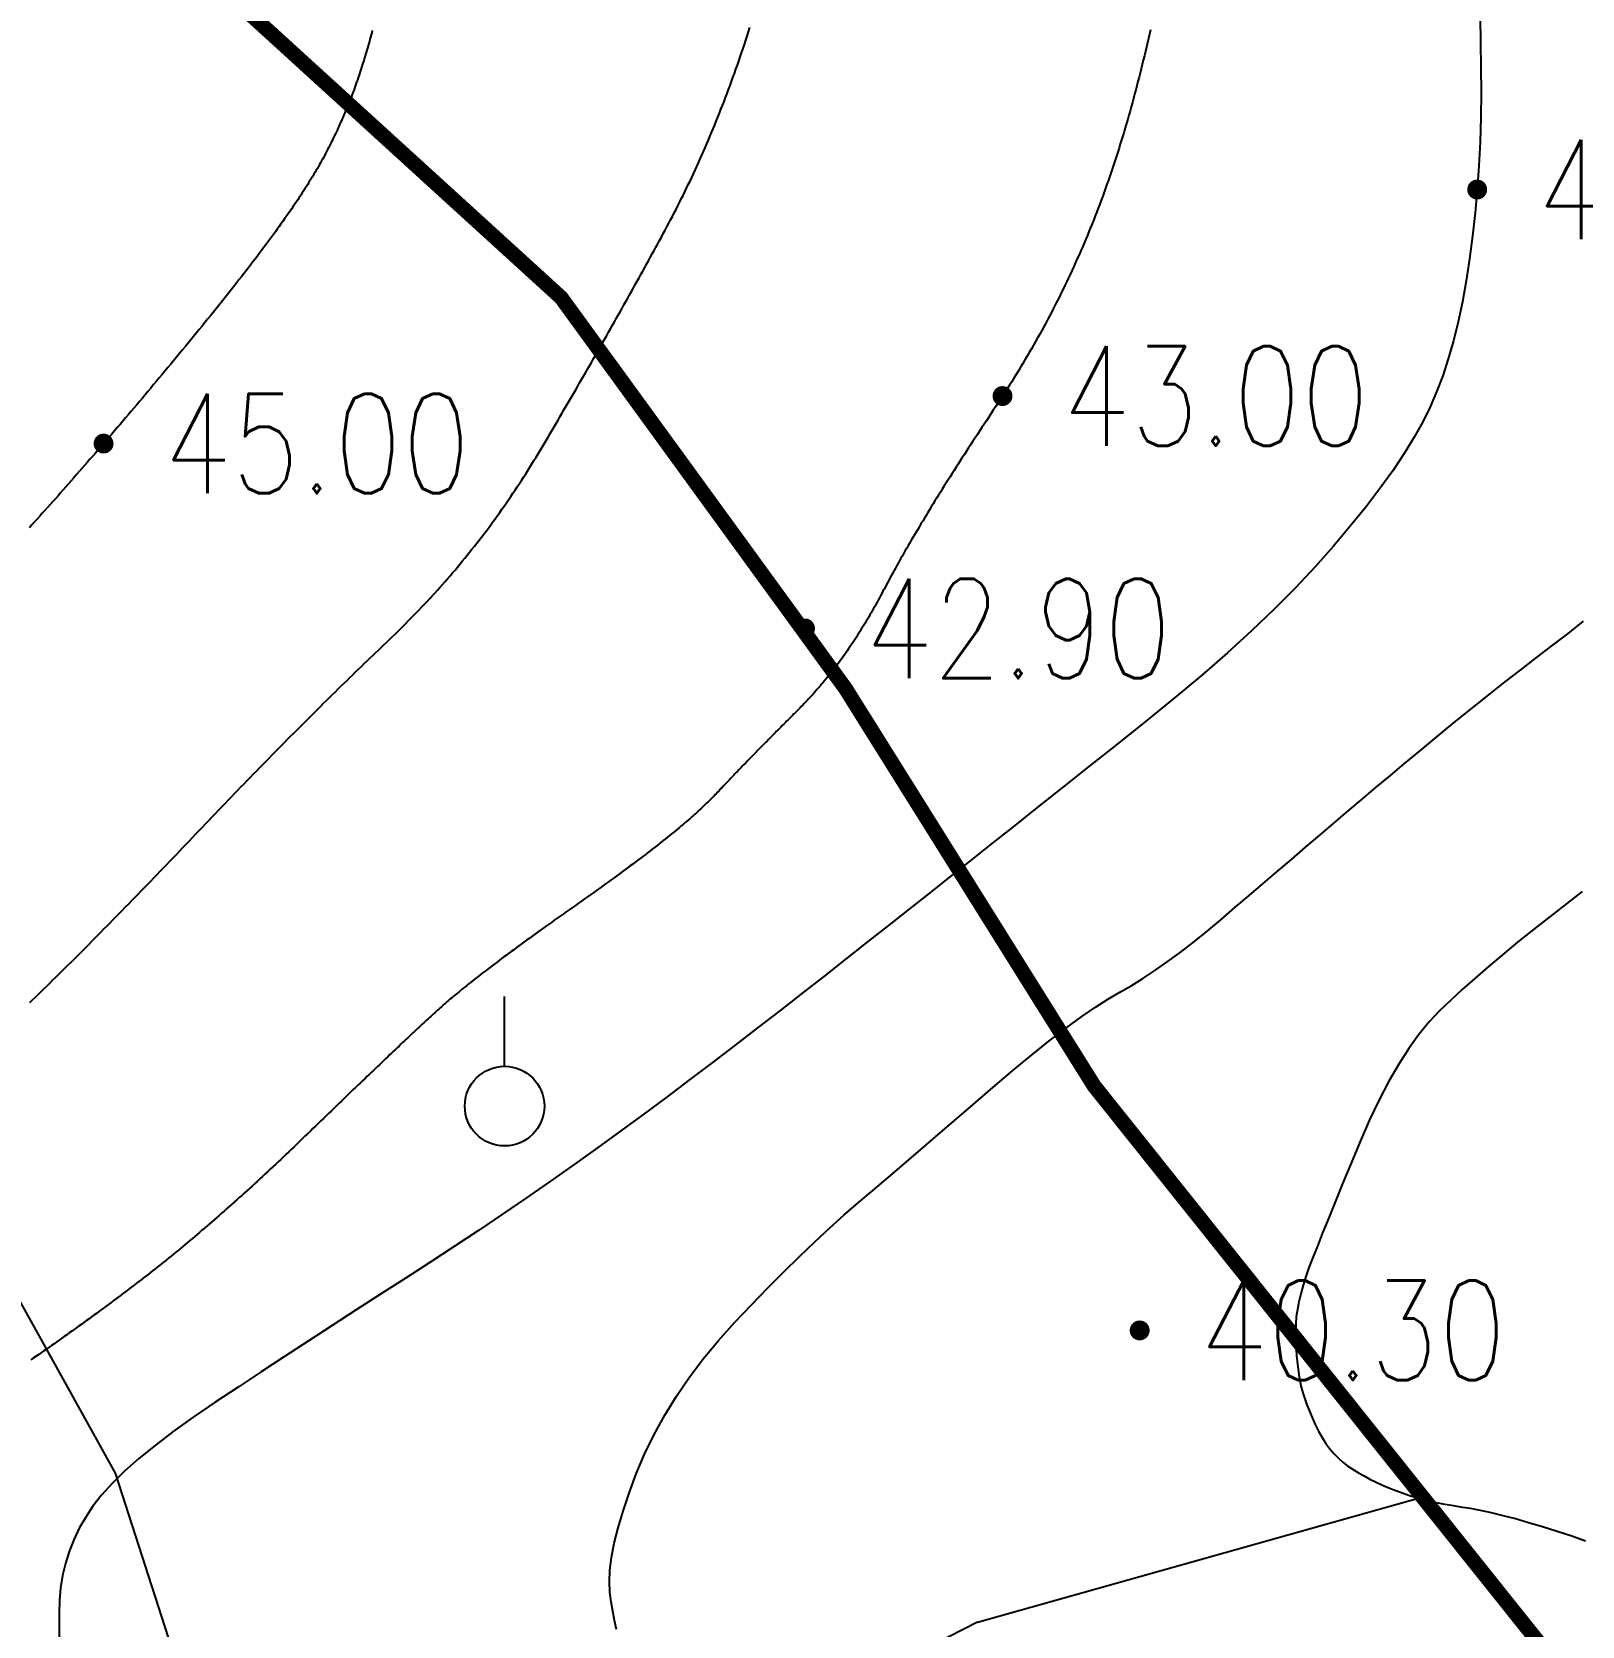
# Model space of a CAD drawing. Extents: x 39624947 to 39626627, y 3418539 to 3418836.
# Drawn here: x 39625580.69 to 39625611.85, y 3418749.28 to 3418781.32 of the extents above; entities that cross this region are included whole.
import ezdxf
from ezdxf.enums import TextEntityAlignment as Align

# ---------------------------------------------------------------- set-up
doc = ezdxf.new("R2010")
doc.units = 0
doc.linetypes.add('X3', pattern=[5, 4, -1])
doc.layers.get('0').update_dxf_attribs({"linetype": 'CONTINUOUS'})
for name, color, linetype in [('DLSS', 4, 'CONTINUOUS'), ('GCD', 7, 'CONTINUOUS'), ('PUB_WALL', 9, 'CONTINUOUS')]:
    doc.layers.add(name, color=color, linetype=linetype)
doc.styles.add('HZ', font='rs.shx', dxfattribs={"width": 0.8, "bigfont": 'hztxt.shx'})

# ---------------------------------------------------------------- blocks, each defined once
blk = doc.blocks.new('GC125')
blk.add_line((0, 0.8), (0, 2.2))
blk.add_circle((0, 0), 0.8)
blk = doc.blocks.new('GC200')
at = {"linetype": 'Continuous', "const_width": 0.2, "flags": 128}
blk.add_lwpolyline([(-0.1, 0, 1), (0.1, 0, 1)], format="xyb", close=True, dxfattribs=at)
blk = doc.blocks.new('111133333777777')
at = {"layer": 'PUB_WALL', "color": 252, "ltscale": 0.01}
for points, elevation in [([(39623368.738, 3418741.436), (39623368.699, 3418741.621), (39623368.665, 3418741.808), (39623368.635, 3418741.998), (39623368.609, 3418742.191), (39623368.597, 3418742.397), (39623368.608, 3418742.63), (39623368.64, 3418742.888), (39623368.695, 3418743.172), (39623368.773, 3418743.482), (39623368.872, 3418743.817), (39623368.994, 3418744.179), (39623369.139, 3418744.566), (39623369.306, 3418744.964), (39623369.496, 3418745.356), (39623369.709, 3418745.744), (39623369.945, 3418746.128), (39623370.204, 3418746.506), (39623370.486, 3418746.88), (39623370.791, 3418747.249), (39623371.118, 3418747.613), (39623371.454, 3418747.967), (39623371.783, 3418748.306), (39623372.105, 3418748.63), (39623372.419, 3418748.938), (39623372.726, 3418749.231), (39623373.026, 3418749.509), (39623373.319, 3418749.771), (39623373.605, 3418750.018), (39623373.895, 3418750.264), (39623374.2, 3418750.524), (39623374.52, 3418750.798), (39623374.856, 3418751.085), (39623375.207, 3418751.386), (39623375.574, 3418751.7), (39623375.956, 3418752.028), (39623376.353, 3418752.37), (39623376.746, 3418752.704), (39623377.117, 3418753.01), (39623377.465, 3418753.287), (39623377.79, 3418753.536), (39623378.092, 3418753.757), (39623378.371, 3418753.949), (39623378.627, 3418754.113), (39623378.861, 3418754.249), (39623379.087, 3418754.378), (39623379.321, 3418754.522), (39623379.562, 3418754.681), (39623379.812, 3418754.855), (39623380.069, 3418755.045), (39623380.334, 3418755.249), (39623380.606, 3418755.469), (39623380.886, 3418755.704), (39623381.171, 3418755.947), (39623381.455, 3418756.19), (39623381.739, 3418756.432), (39623382.023, 3418756.675), (39623382.307, 3418756.917), (39623382.592, 3418757.16), (39623382.876, 3418757.403), (39623383.16, 3418757.645), (39623383.444, 3418757.887), (39623383.729, 3418758.128), (39623384.013, 3418758.368), (39623384.297, 3418758.606), (39623384.581, 3418758.843), (39623384.866, 3418759.079), (39623385.15, 3418759.314), (39623385.434, 3418759.548), (39623385.721, 3418759.781), (39623386.012, 3418760.016), (39623386.309, 3418760.252), (39623386.61, 3418760.49), (39623386.916, 3418760.728), (39623387.226, 3418760.968), (39623387.541, 3418761.21), (39623387.862, 3418761.452), (39623388.179, 3418761.702)], 41), ([(39623379.471, 3418773.592), (39623379.452, 3418773.504), (39623379.432, 3418773.416), (39623379.412, 3418773.328), (39623379.392, 3418773.241), (39623379.372, 3418773.154), (39623379.351, 3418773.067), (39623379.33, 3418772.98), (39623379.309, 3418772.894), (39623379.288, 3418772.807), (39623379.267, 3418772.721), (39623379.245, 3418772.636), (39623379.223, 3418772.55), (39623379.201, 3418772.465), (39623379.179, 3418772.38), (39623379.156, 3418772.295), (39623379.133, 3418772.21), (39623379.11, 3418772.126), (39623379.087, 3418772.042), (39623379.064, 3418771.958), (39623379.04, 3418771.874), (39623379.016, 3418771.791), (39623378.992, 3418771.708), (39623378.967, 3418771.625), (39623378.943, 3418771.542), (39623378.918, 3418771.459), (39623378.893, 3418771.377), (39623378.867, 3418771.295), (39623378.842, 3418771.213), (39623378.816, 3418771.132), (39623378.79, 3418771.05), (39623378.764, 3418770.969), (39623378.737, 3418770.888), (39623378.71, 3418770.807), (39623378.683, 3418770.727), (39623378.655, 3418770.646), (39623378.628, 3418770.566), (39623378.599, 3418770.486), (39623378.571, 3418770.406), (39623378.542, 3418770.326), (39623378.513, 3418770.246), (39623378.484, 3418770.167), (39623378.454, 3418770.087), (39623378.424, 3418770.008), (39623378.394, 3418769.929), (39623378.363, 3418769.85), (39623378.332, 3418769.771), (39623378.301, 3418769.692), (39623378.269, 3418769.614), (39623378.237, 3418769.535), (39623378.205, 3418769.457), (39623378.172, 3418769.379), (39623378.139, 3418769.301), (39623378.105, 3418769.223), (39623378.072, 3418769.146), (39623378.038, 3418769.068), (39623378.003, 3418768.991), (39623377.969, 3418768.913), (39623377.934, 3418768.836), (39623377.898, 3418768.759), (39623377.863, 3418768.683), (39623377.827, 3418768.606), (39623377.79, 3418768.529), (39623377.754, 3418768.453), (39623377.717, 3418768.377), (39623377.679, 3418768.301), (39623377.642, 3418768.225), (39623377.604, 3418768.149), (39623377.565, 3418768.073), (39623377.527, 3418767.998), (39623377.488, 3418767.923), (39623377.448, 3418767.847), (39623377.409, 3418767.772), (39623377.369, 3418767.697), (39623377.328, 3418767.623), (39623377.288, 3418767.548), (39623377.247, 3418767.473), (39623377.205, 3418767.399), (39623377.164, 3418767.325), (39623377.122, 3418767.251), (39623377.08, 3418767.177), (39623377.037, 3418767.103), (39623376.994, 3418767.03), (39623376.951, 3418766.956), (39623376.907, 3418766.883), (39623376.863, 3418766.81), (39623376.819, 3418766.736), (39623376.774, 3418766.664), (39623376.729, 3418766.591), (39623376.684, 3418766.518), (39623376.638, 3418766.446), (39623376.593, 3418766.373), (39623376.546, 3418766.301), (39623376.5, 3418766.229), (39623376.453, 3418766.158), (39623376.407, 3418766.086), (39623376.361, 3418766.015), (39623376.314, 3418765.944), (39623376.268, 3418765.874), (39623376.222, 3418765.804), (39623376.176, 3418765.734), (39623376.13, 3418765.664), (39623376.084, 3418765.595), (39623376.039, 3418765.526), (39623375.994, 3418765.458), (39623375.949, 3418765.39), (39623375.905, 3418765.322), (39623375.862, 3418765.255), (39623375.818, 3418765.188), (39623375.775, 3418765.122), (39623375.733, 3418765.056), (39623375.691, 3418764.991), (39623375.649, 3418764.926), (39623375.608, 3418764.862), (39623375.567, 3418764.797), (39623375.526, 3418764.734), (39623375.486, 3418764.67), (39623375.446, 3418764.608), (39623375.407, 3418764.545), (39623375.367, 3418764.483), (39623375.329, 3418764.422), (39623375.29, 3418764.36), (39623375.253, 3418764.3), (39623375.215, 3418764.239), (39623375.178, 3418764.18), (39623375.141, 3418764.12), (39623375.105, 3418764.061), (39623375.069, 3418764.002), (39623375.033, 3418763.944), (39623374.998, 3418763.886), (39623374.963, 3418763.829), (39623374.929, 3418763.772), (39623374.895, 3418763.716), (39623374.861, 3418763.66), (39623374.828, 3418763.604), (39623374.795, 3418763.549), (39623374.763, 3418763.494), (39623374.73, 3418763.44), (39623374.699, 3418763.386), (39623374.667, 3418763.332), (39623374.636, 3418763.279), (39623374.606, 3418763.226), (39623374.576, 3418763.174), (39623374.546, 3418763.122), (39623374.517, 3418763.071), (39623374.488, 3418763.02), (39623374.459, 3418762.969), (39623374.431, 3418762.919), (39623374.403, 3418762.869), (39623374.375, 3418762.82), (39623374.348, 3418762.771), (39623374.322, 3418762.723), (39623374.295, 3418762.675), (39623374.269, 3418762.627), (39623374.244, 3418762.58), (39623374.219, 3418762.533), (39623374.194, 3418762.487), (39623374.169, 3418762.441), (39623374.145, 3418762.395), (39623374.121, 3418762.35), (39623374.097, 3418762.305), (39623374.073, 3418762.26), (39623374.049, 3418762.216), (39623374.025, 3418762.172), (39623374.002, 3418762.128), (39623373.978, 3418762.085), (39623373.955, 3418762.042), (39623373.931, 3418761.999), (39623373.907, 3418761.956), (39623373.883, 3418761.913), (39623373.859, 3418761.871), (39623373.835, 3418761.829), (39623373.81, 3418761.787), (39623373.786, 3418761.746), (39623373.762, 3418761.704), (39623373.737, 3418761.663), (39623373.712, 3418761.622), (39623373.687, 3418761.582), (39623373.662, 3418761.541), (39623373.637, 3418761.501), (39623373.612, 3418761.461), (39623373.587, 3418761.421), (39623373.562, 3418761.382), (39623373.536, 3418761.343), (39623373.51, 3418761.304), (39623373.485, 3418761.265), (39623373.459, 3418761.226), (39623373.433, 3418761.188), (39623373.407, 3418761.15), (39623373.381, 3418761.112), (39623373.354, 3418761.074), (39623373.328, 3418761.037), (39623373.302, 3418760.999), (39623373.275, 3418760.962), (39623373.248, 3418760.926), (39623373.221, 3418760.889), (39623373.194, 3418760.853), (39623373.167, 3418760.817), (39623373.14, 3418760.781), (39623373.113, 3418760.745), (39623373.086, 3418760.71), (39623373.058, 3418760.675), (39623373.031, 3418760.64), (39623373.003, 3418760.605), (39623372.975, 3418760.57), (39623372.947, 3418760.536), (39623372.919, 3418760.502), (39623372.891, 3418760.468), (39623372.863, 3418760.435), (39623372.834, 3418760.401), (39623372.806, 3418760.368), (39623372.777, 3418760.335), (39623372.749, 3418760.303), (39623372.72, 3418760.27), (39623372.691, 3418760.238), (39623372.662, 3418760.206), (39623372.633, 3418760.174), (39623372.603, 3418760.143), (39623372.574, 3418760.112), (39623372.545, 3418760.08), (39623372.515, 3418760.05), (39623372.485, 3418760.019), (39623372.456, 3418759.989), (39623372.426, 3418759.958), (39623372.396, 3418759.928), (39623372.367, 3418759.898), (39623372.337, 3418759.868), (39623372.308, 3418759.839), (39623372.278, 3418759.809), (39623372.249, 3418759.78), (39623372.219, 3418759.751), (39623372.19, 3418759.721), (39623372.161, 3418759.692), (39623372.132, 3418759.663), (39623372.103, 3418759.634), (39623372.074, 3418759.606), (39623372.046, 3418759.577), (39623372.017, 3418759.548), (39623371.989, 3418759.52), (39623371.96, 3418759.492), (39623371.932, 3418759.463), (39623371.904, 3418759.435), (39623371.876, 3418759.407), (39623371.849, 3418759.379), (39623371.821, 3418759.351), (39623371.793, 3418759.323), (39623371.766, 3418759.296), (39623371.739, 3418759.268), (39623371.712, 3418759.24), (39623371.685, 3418759.213), (39623371.658, 3418759.186), (39623371.631, 3418759.159), (39623371.604, 3418759.131), (39623371.578, 3418759.104), (39623371.552, 3418759.077), (39623371.525, 3418759.051), (39623371.499, 3418759.024), (39623371.473, 3418758.997), (39623371.447, 3418758.971), (39623371.421, 3418758.944), (39623371.396, 3418758.918), (39623371.37, 3418758.892), (39623371.345, 3418758.866), (39623371.32, 3418758.84), (39623371.295, 3418758.814), (39623371.27, 3418758.788), (39623371.245, 3418758.762), (39623371.22, 3418758.736), (39623371.195, 3418758.711), (39623371.171, 3418758.685), (39623371.146, 3418758.66), (39623371.122, 3418758.635), (39623371.098, 3418758.61), (39623371.074, 3418758.585), (39623371.05, 3418758.56), (39623371.026, 3418758.535), (39623371.003, 3418758.51), (39623370.979, 3418758.485), (39623370.956, 3418758.461), (39623370.933, 3418758.436), (39623370.91, 3418758.412), (39623370.887, 3418758.387), (39623370.864, 3418758.363), (39623370.841, 3418758.339), (39623370.818, 3418758.315), (39623370.796, 3418758.291), (39623370.773, 3418758.267), (39623370.749, 3418758.243), (39623370.726, 3418758.219), (39623370.702, 3418758.194), (39623370.678, 3418758.169), (39623370.654, 3418758.145), (39623370.629, 3418758.12), (39623370.604, 3418758.095), (39623370.579, 3418758.07), (39623370.552, 3418758.044), (39623370.525, 3418758.018), (39623370.498, 3418757.991), (39623370.469, 3418757.965), (39623370.441, 3418757.938), (39623370.411, 3418757.91), (39623370.381, 3418757.883), (39623370.35, 3418757.855), (39623370.318, 3418757.826), (39623370.286, 3418757.798), (39623370.253, 3418757.769), (39623370.22, 3418757.739), (39623370.186, 3418757.71), (39623370.151, 3418757.68), (39623370.115, 3418757.649), (39623370.079, 3418757.619), (39623370.042, 3418757.588), (39623370.005, 3418757.556), (39623369.967, 3418757.525), (39623369.928, 3418757.493), (39623369.889, 3418757.46), (39623369.849, 3418757.428), (39623369.808, 3418757.395), (39623369.767, 3418757.362), (39623369.725, 3418757.328), (39623369.682, 3418757.294), (39623369.639, 3418757.26), (39623369.595, 3418757.225), (39623369.55, 3418757.19), (39623369.505, 3418757.155), (39623369.459, 3418757.119), (39623369.412, 3418757.083), (39623369.365, 3418757.047), (39623369.317, 3418757.01), (39623369.269, 3418756.973), (39623369.219, 3418756.936), (39623369.17, 3418756.899), (39623369.119, 3418756.861), (39623369.068, 3418756.822), (39623369.016, 3418756.784), (39623368.964, 3418756.745), (39623368.911, 3418756.706), (39623368.857, 3418756.666), (39623368.802, 3418756.626), (39623368.747, 3418756.586), (39623368.691, 3418756.545), (39623368.635, 3418756.505), (39623368.578, 3418756.463), (39623368.52, 3418756.422), (39623368.462, 3418756.38), (39623368.403, 3418756.338), (39623368.343, 3418756.295), (39623368.283, 3418756.252), (39623368.222, 3418756.209), (39623368.161, 3418756.166), (39623368.099, 3418756.122), (39623368.038, 3418756.079), (39623367.977, 3418756.036), (39623367.915, 3418755.992), (39623367.854, 3418755.949), (39623367.792, 3418755.906), (39623367.731, 3418755.862), (39623367.67, 3418755.819), (39623367.609, 3418755.776), (39623367.549, 3418755.734), (39623367.49, 3418755.692), (39623367.431, 3418755.65), (39623367.373, 3418755.609), (39623367.316, 3418755.568), (39623367.259, 3418755.527), (39623367.203, 3418755.487), (39623367.147, 3418755.447), (39623367.092, 3418755.407), (39623367.038, 3418755.368), (39623366.984, 3418755.329), (39623366.931, 3418755.29), (39623366.878, 3418755.252), (39623366.826, 3418755.214), (39623366.775, 3418755.176), (39623366.724, 3418755.139), (39623366.674, 3418755.102), (39623366.624, 3418755.065), (39623366.575, 3418755.029), (39623366.527, 3418754.993), (39623366.479, 3418754.958), (39623366.432, 3418754.923), (39623366.386, 3418754.888), (39623366.34, 3418754.853), (39623366.295, 3418754.819), (39623366.25, 3418754.785), (39623366.206, 3418754.752), (39623366.163, 3418754.719), (39623366.12, 3418754.686), (39623366.078, 3418754.654), (39623366.036, 3418754.622), (39623365.995, 3418754.59), (39623365.955, 3418754.559), (39623365.915, 3418754.528), (39623365.876, 3418754.497), (39623365.837, 3418754.467), (39623365.799, 3418754.437), (39623365.762, 3418754.407), (39623365.725, 3418754.378), (39623365.689, 3418754.349), (39623365.654, 3418754.32), (39623365.619, 3418754.292), (39623365.585, 3418754.264), (39623365.551, 3418754.236), (39623365.518, 3418754.209), (39623365.486, 3418754.182), (39623365.454, 3418754.156), (39623365.423, 3418754.13), (39623365.392, 3418754.104), (39623365.362, 3418754.078), (39623365.333, 3418754.053), (39623365.304, 3418754.028), (39623365.276, 3418754.004), (39623365.249, 3418753.98), (39623365.222, 3418753.956), (39623365.195, 3418753.932), (39623365.168, 3418753.908), (39623365.141, 3418753.884), (39623365.114, 3418753.859), (39623365.087, 3418753.835), (39623365.06, 3418753.811), (39623365.034, 3418753.786), (39623365.007, 3418753.762), (39623364.979, 3418753.736), (39623364.952, 3418753.711), (39623364.923, 3418753.685), (39623364.894, 3418753.658), (39623364.865, 3418753.631), (39623364.836, 3418753.603), (39623364.805, 3418753.575), (39623364.775, 3418753.547), (39623364.744, 3418753.518), (39623364.712, 3418753.488), (39623364.68, 3418753.458), (39623364.647, 3418753.428), (39623364.614, 3418753.397), (39623364.581, 3418753.365), (39623364.547, 3418753.333), (39623364.512, 3418753.301), (39623364.478, 3418753.268), (39623364.442, 3418753.235), (39623364.406, 3418753.201), (39623364.37, 3418753.166), (39623364.333, 3418753.132), (39623364.296, 3418753.096), (39623364.258, 3418753.061), (39623364.22, 3418753.024), (39623364.181, 3418752.988), (39623364.142, 3418752.95), (39623364.102, 3418752.913), (39623364.062, 3418752.874), (39623364.022, 3418752.836), (39623363.981, 3418752.797), (39623363.939, 3418752.757), (39623363.897, 3418752.717), (39623363.855, 3418752.676), (39623363.812, 3418752.635), (39623363.768, 3418752.594), (39623363.724, 3418752.552), (39623363.68, 3418752.509), (39623363.635, 3418752.466), (39623363.59, 3418752.422), (39623363.544, 3418752.379), (39623363.498, 3418752.334), (39623363.451, 3418752.289), (39623363.404, 3418752.244), (39623363.356, 3418752.198), (39623363.308, 3418752.151), (39623363.259, 3418752.105), (39623363.21, 3418752.057), (39623363.161, 3418752.009), (39623363.111, 3418751.961), (39623363.06, 3418751.912), (39623363.009, 3418751.863), (39623362.958, 3418751.813), (39623362.906, 3418751.763), (39623362.853, 3418751.712), (39623362.8, 3418751.661), (39623362.747, 3418751.61), (39623362.694, 3418751.558), (39623362.64, 3418751.506), (39623362.587, 3418751.455), (39623362.533, 3418751.403), (39623362.479, 3418751.351), (39623362.425, 3418751.299), (39623362.37, 3418751.246), (39623362.316, 3418751.194), (39623362.262, 3418751.142), (39623362.208, 3418751.091), (39623362.154, 3418751.04), (39623362.1, 3418750.989), (39623362.046, 3418750.938), (39623361.993, 3418750.887), (39623361.94, 3418750.837), (39623361.886, 3418750.787), (39623361.833, 3418750.738), (39623361.781, 3418750.688), (39623361.728, 3418750.639), (39623361.675, 3418750.591), (39623361.623, 3418750.542), (39623361.571, 3418750.494), (39623361.518, 3418750.446), (39623361.466, 3418750.398), (39623361.415, 3418750.351), (39623361.363, 3418750.304), (39623361.311, 3418750.257), (39623361.26, 3418750.21), (39623361.209, 3418750.164), (39623361.158, 3418750.118), (39623361.107, 3418750.073), (39623361.056, 3418750.027), (39623361.005, 3418749.982), (39623360.955, 3418749.937), (39623360.905, 3418749.893), (39623360.854, 3418749.848), (39623360.804, 3418749.804), (39623360.755, 3418749.76), (39623360.705, 3418749.717), (39623360.655, 3418749.674), (39623360.606, 3418749.631), (39623360.556, 3418749.588), (39623360.507, 3418749.546), (39623360.458, 3418749.504), (39623360.409, 3418749.462), (39623360.361, 3418749.421), (39623360.312, 3418749.379), (39623360.264, 3418749.338), (39623360.216, 3418749.298), (39623360.167, 3418749.257), (39623360.119, 3418749.217), (39623360.072, 3418749.177), (39623360.024, 3418749.138), (39623359.976, 3418749.098), (39623359.929, 3418749.059), (39623359.882, 3418749.021), (39623359.835, 3418748.982), (39623359.788, 3418748.944), (39623359.741, 3418748.906), (39623359.695, 3418748.869), (39623359.648, 3418748.831), (39623359.602, 3418748.794), (39623359.556, 3418748.757), (39623359.509, 3418748.721), (39623359.463, 3418748.684), (39623359.417, 3418748.648), (39623359.371, 3418748.612), (39623359.325, 3418748.576), (39623359.279, 3418748.54), (39623359.233, 3418748.504), (39623359.187, 3418748.469), (39623359.141, 3418748.433), (39623359.094, 3418748.398), (39623359.048, 3418748.362), (39623359.001, 3418748.326), (39623358.955, 3418748.291), (39623358.908, 3418748.255), (39623358.861, 3418748.22), (39623358.814, 3418748.184), (39623358.767, 3418748.148), (39623358.719, 3418748.113), (39623358.672, 3418748.077), (39623358.624, 3418748.041), (39623358.576, 3418748.006), (39623358.528, 3418747.97), (39623358.48, 3418747.934), (39623358.432, 3418747.899), (39623358.383, 3418747.863), (39623358.335, 3418747.827), (39623358.286, 3418747.792), (39623358.237, 3418747.756), (39623358.189, 3418747.72), (39623358.139, 3418747.684), (39623358.09, 3418747.649), (39623358.041, 3418747.613), (39623357.991, 3418747.577), (39623357.942, 3418747.541), (39623357.892, 3418747.506), (39623357.842, 3418747.47), (39623357.792, 3418747.434), (39623357.742, 3418747.398), (39623357.691, 3418747.362), (39623357.641, 3418747.327), (39623357.59, 3418747.291), (39623357.539, 3418747.255), (39623357.489, 3418747.219), (39623357.438, 3418747.183), (39623357.386, 3418747.147), (39623357.335, 3418747.111), (39623357.284, 3418747.076), (39623357.232, 3418747.04), (39623357.18, 3418747.004), (39623357.128, 3418746.968), (39623357.076, 3418746.932), (39623357.024, 3418746.896), (39623356.972, 3418746.86)], 43), ([(39623386.104, 3418773.843), (39623386.108, 3418773.342), (39623386.115, 3418772.835), (39623386.118, 3418772.33), (39623386.112, 3418771.832), (39623386.098, 3418771.341), (39623386.074, 3418770.857), (39623386.041, 3418770.38), (39623385.999, 3418769.909), (39623385.949, 3418769.446), (39623385.889, 3418768.99), (39623385.821, 3418768.547), (39623385.743, 3418768.124), (39623385.657, 3418767.722), (39623385.563, 3418767.339), (39623385.459, 3418766.977), (39623385.347, 3418766.636), (39623385.226, 3418766.314), (39623385.096, 3418766.013), (39623384.948, 3418765.714), (39623384.773, 3418765.4), (39623384.571, 3418765.072), (39623384.342, 3418764.729), (39623384.085, 3418764.371), (39623383.802, 3418763.999), (39623383.491, 3418763.611), (39623383.153, 3418763.209), (39623382.787, 3418762.796), (39623382.39, 3418762.375), (39623381.963, 3418761.946), (39623381.506, 3418761.509), (39623381.019, 3418761.065), (39623380.501, 3418760.613), (39623379.953, 3418760.154), (39623379.375, 3418759.686), (39623378.795, 3418759.225), (39623378.238, 3418758.783), (39623377.705, 3418758.36), (39623377.197, 3418757.957), (39623376.713, 3418757.573), (39623376.253, 3418757.208), (39623375.818, 3418756.863), (39623375.406, 3418756.537), (39623375.004, 3418756.219), (39623374.596, 3418755.896), (39623374.182, 3418755.57), (39623373.762, 3418755.239), (39623373.337, 3418754.905), (39623372.905, 3418754.566), (39623372.468, 3418754.223), (39623372.025, 3418753.876), (39623371.578, 3418753.528), (39623371.127, 3418753.18), (39623370.673, 3418752.834), (39623370.217, 3418752.49), (39623369.757, 3418752.146), (39623369.294, 3418751.803), (39623368.828, 3418751.462), (39623368.359, 3418751.122), (39623367.887, 3418750.784), (39623367.411, 3418750.448), (39623366.932, 3418750.116), (39623366.451, 3418749.786), (39623365.966, 3418749.459), (39623365.477, 3418749.134), (39623364.986, 3418748.813), (39623364.491, 3418748.494), (39623363.997, 3418748.177), (39623363.508, 3418747.862), (39623363.024, 3418747.549), (39623362.544, 3418747.237), (39623362.069, 3418746.927), (39623361.598, 3418746.618), (39623361.133, 3418746.311), (39623360.672, 3418746.005), (39623360.232, 3418745.706), (39623359.83, 3418745.417), (39623359.466, 3418745.14), (39623359.141, 3418744.873), (39623358.853, 3418744.618), (39623358.603, 3418744.373), (39623358.391, 3418744.14), (39623358.217, 3418743.917), (39623358.071, 3418743.697), (39623357.943, 3418743.473), (39623357.832, 3418743.243), (39623357.739, 3418743.008), (39623357.665, 3418742.768), (39623357.607, 3418742.524), (39623357.568, 3418742.274), (39623357.547, 3418742.019), (39623357.538, 3418741.765), (39623357.536, 3418741.52), (39623357.541, 3418741.282)], 42), ([(39623376, 3418741.587), (39623370.731, 3418738.895), (39623364.894, 3418738.578), (39623361.071, 3418737.144), (39623358.673, 3418744.58), (39623356.432, 3418748.613), (39623353.815, 3418748.942), (39623351.358, 3418750.67), (39623342.439, 3418741.296), (39623327.952, 3418730.783), (39623328.738, 3418725.369), (39623330.273, 3418722.417), (39623325.046, 3418718.565)], 51.487), ([(39623376, 3418741.587), (39623385.093, 3418744.145)], 51.487)]:
    blk.add_lwpolyline(points, dxfattribs=dict(at, elevation=elevation))
for points in [[(39623356.947, 3418754.037), (39623357.005, 3418754.093), (39623357.063, 3418754.15), (39623357.121, 3418754.207), (39623357.179, 3418754.264), (39623357.238, 3418754.321), (39623357.296, 3418754.378), (39623357.355, 3418754.436), (39623357.414, 3418754.494), (39623357.473, 3418754.552), (39623357.532, 3418754.611), (39623357.592, 3418754.67), (39623357.651, 3418754.729), (39623357.711, 3418754.788), (39623357.771, 3418754.847), (39623357.831, 3418754.907), (39623357.891, 3418754.967), (39623357.951, 3418755.027), (39623358.011, 3418755.088), (39623358.072, 3418755.148), (39623358.133, 3418755.209), (39623358.194, 3418755.271), (39623358.255, 3418755.332), (39623358.316, 3418755.394), (39623358.377, 3418755.456), (39623358.439, 3418755.518), (39623358.5, 3418755.58), (39623358.562, 3418755.643), (39623358.624, 3418755.706), (39623358.686, 3418755.769), (39623358.748, 3418755.833), (39623358.811, 3418755.896), (39623358.873, 3418755.96), (39623358.936, 3418756.024), (39623358.999, 3418756.089), (39623359.062, 3418756.153), (39623359.125, 3418756.218), (39623359.188, 3418756.284), (39623359.252, 3418756.349), (39623359.315, 3418756.415), (39623359.379, 3418756.48), (39623359.443, 3418756.547), (39623359.507, 3418756.613), (39623359.571, 3418756.68), (39623359.636, 3418756.747), (39623359.7, 3418756.814), (39623359.765, 3418756.881), (39623359.83, 3418756.949), (39623359.895, 3418757.017), (39623359.96, 3418757.085), (39623360.025, 3418757.153), (39623360.09, 3418757.222), (39623360.155, 3418757.29), (39623360.221, 3418757.359), (39623360.286, 3418757.427), (39623360.351, 3418757.496), (39623360.417, 3418757.564), (39623360.482, 3418757.632), (39623360.547, 3418757.701), (39623360.613, 3418757.769), (39623360.678, 3418757.837), (39623360.742, 3418757.905), (39623360.807, 3418757.973), (39623360.872, 3418758.04), (39623360.936, 3418758.107), (39623361, 3418758.174), (39623361.065, 3418758.24), (39623361.128, 3418758.306), (39623361.192, 3418758.372), (39623361.256, 3418758.438), (39623361.319, 3418758.503), (39623361.383, 3418758.569), (39623361.446, 3418758.633), (39623361.509, 3418758.698), (39623361.572, 3418758.762), (39623361.634, 3418758.827), (39623361.697, 3418758.89), (39623361.759, 3418758.954), (39623361.821, 3418759.017), (39623361.883, 3418759.08), (39623361.945, 3418759.143), (39623362.007, 3418759.206), (39623362.068, 3418759.268), (39623362.13, 3418759.33), (39623362.191, 3418759.392), (39623362.252, 3418759.453), (39623362.313, 3418759.515), (39623362.374, 3418759.576), (39623362.434, 3418759.636), (39623362.495, 3418759.697), (39623362.555, 3418759.757), (39623362.615, 3418759.817), (39623362.675, 3418759.876), (39623362.735, 3418759.936), (39623362.795, 3418759.995), (39623362.854, 3418760.054), (39623362.913, 3418760.112), (39623362.973, 3418760.171), (39623363.032, 3418760.229), (39623363.09, 3418760.287), (39623363.149, 3418760.344), (39623363.208, 3418760.402), (39623363.266, 3418760.459), (39623363.324, 3418760.515), (39623363.382, 3418760.572), (39623363.44, 3418760.628), (39623363.498, 3418760.684), (39623363.555, 3418760.74), (39623363.613, 3418760.795), (39623363.67, 3418760.851), (39623363.727, 3418760.906), (39623363.784, 3418760.96), (39623363.841, 3418761.015), (39623363.897, 3418761.069), (39623363.954, 3418761.123), (39623364.01, 3418761.177), (39623364.066, 3418761.23), (39623364.122, 3418761.284), (39623364.178, 3418761.338), (39623364.233, 3418761.391), (39623364.289, 3418761.445), (39623364.344, 3418761.499), (39623364.399, 3418761.553), (39623364.453, 3418761.606), (39623364.508, 3418761.66), (39623364.562, 3418761.715), (39623364.616, 3418761.769), (39623364.669, 3418761.824), (39623364.723, 3418761.879), (39623364.776, 3418761.934), (39623364.829, 3418761.99), (39623364.881, 3418762.045), (39623364.934, 3418762.101), (39623364.986, 3418762.157), (39623365.038, 3418762.214), (39623365.09, 3418762.27), (39623365.141, 3418762.327), (39623365.192, 3418762.384), (39623365.243, 3418762.442), (39623365.294, 3418762.499), (39623365.345, 3418762.557), (39623365.395, 3418762.615), (39623365.445, 3418762.674), (39623365.495, 3418762.732), (39623365.544, 3418762.791), (39623365.593, 3418762.85), (39623365.642, 3418762.909), (39623365.691, 3418762.969), (39623365.74, 3418763.029), (39623365.788, 3418763.089), (39623365.836, 3418763.149), (39623365.884, 3418763.209), (39623365.931, 3418763.27), (39623365.979, 3418763.331), (39623366.026, 3418763.392), (39623366.073, 3418763.454), (39623366.119, 3418763.515), (39623366.166, 3418763.577), (39623366.212, 3418763.639), (39623366.258, 3418763.702), (39623366.303, 3418763.764), (39623366.349, 3418763.827), (39623366.394, 3418763.89), (39623366.439, 3418763.954), (39623366.483, 3418764.017), (39623366.528, 3418764.081), (39623366.572, 3418764.145), (39623366.616, 3418764.209), (39623366.659, 3418764.274), (39623366.703, 3418764.339), (39623366.746, 3418764.404), (39623366.789, 3418764.469), (39623366.831, 3418764.534), (39623366.874, 3418764.6), (39623366.916, 3418764.666), (39623366.958, 3418764.732), (39623367, 3418764.799), (39623367.041, 3418764.865), (39623367.082, 3418764.932), (39623367.123, 3418764.999), (39623367.164, 3418765.067), (39623367.205, 3418765.134), (39623367.246, 3418765.201), (39623367.286, 3418765.269), (39623367.326, 3418765.337), (39623367.366, 3418765.405), (39623367.406, 3418765.473), (39623367.446, 3418765.541), (39623367.486, 3418765.609), (39623367.526, 3418765.677), (39623367.566, 3418765.745), (39623367.605, 3418765.813), (39623367.645, 3418765.881), (39623367.685, 3418765.949), (39623367.724, 3418766.017), (39623367.764, 3418766.085), (39623367.803, 3418766.153), (39623367.843, 3418766.221), (39623367.882, 3418766.289), (39623367.922, 3418766.357), (39623367.961, 3418766.425), (39623368, 3418766.493), (39623368.039, 3418766.561), (39623368.078, 3418766.629), (39623368.118, 3418766.697), (39623368.157, 3418766.766), (39623368.196, 3418766.834), (39623368.235, 3418766.902), (39623368.274, 3418766.97), (39623368.312, 3418767.038), (39623368.351, 3418767.106), (39623368.39, 3418767.174), (39623368.429, 3418767.242), (39623368.467, 3418767.31), (39623368.506, 3418767.379), (39623368.545, 3418767.447), (39623368.583, 3418767.515), (39623368.622, 3418767.583), (39623368.66, 3418767.651), (39623368.699, 3418767.719), (39623368.737, 3418767.788), (39623368.775, 3418767.856), (39623368.814, 3418767.924), (39623368.852, 3418767.992), (39623368.89, 3418768.06), (39623368.928, 3418768.128), (39623368.966, 3418768.197), (39623369.004, 3418768.265), (39623369.042, 3418768.333), (39623369.08, 3418768.401), (39623369.118, 3418768.469), (39623369.156, 3418768.538), (39623369.194, 3418768.606), (39623369.232, 3418768.674), (39623369.269, 3418768.742), (39623369.307, 3418768.811), (39623369.345, 3418768.879), (39623369.382, 3418768.947), (39623369.42, 3418769.015), (39623369.457, 3418769.084), (39623369.495, 3418769.152), (39623369.532, 3418769.22), (39623369.569, 3418769.288), (39623369.607, 3418769.357), (39623369.644, 3418769.425), (39623369.681, 3418769.494), (39623369.718, 3418769.563), (39623369.754, 3418769.632), (39623369.791, 3418769.701), (39623369.828, 3418769.77), (39623369.864, 3418769.84), (39623369.9, 3418769.909), (39623369.937, 3418769.979), (39623369.972, 3418770.05), (39623370.008, 3418770.121), (39623370.044, 3418770.192), (39623370.079, 3418770.263), (39623370.114, 3418770.335), (39623370.149, 3418770.406), (39623370.184, 3418770.479), (39623370.219, 3418770.551), (39623370.253, 3418770.624), (39623370.287, 3418770.698), (39623370.321, 3418770.771), (39623370.355, 3418770.845), (39623370.389, 3418770.919), (39623370.422, 3418770.994), (39623370.456, 3418771.069), (39623370.489, 3418771.144), (39623370.522, 3418771.219), (39623370.554, 3418771.295), (39623370.587, 3418771.371), (39623370.619, 3418771.448), (39623370.651, 3418771.524), (39623370.683, 3418771.602), (39623370.715, 3418771.679), (39623370.747, 3418771.757), (39623370.778, 3418771.835), (39623370.81, 3418771.913), (39623370.841, 3418771.992), (39623370.871, 3418772.071), (39623370.902, 3418772.15), (39623370.933, 3418772.23), (39623370.963, 3418772.31), (39623370.993, 3418772.39), (39623371.023, 3418772.471), (39623371.053, 3418772.552), (39623371.082, 3418772.633), (39623371.112, 3418772.715), (39623371.141, 3418772.796), (39623371.17, 3418772.879), (39623371.198, 3418772.961), (39623371.227, 3418773.044), (39623371.256, 3418773.127), (39623371.284, 3418773.211), (39623371.312, 3418773.295), (39623371.34, 3418773.379), (39623371.367, 3418773.463), (39623371.395, 3418773.548), (39623371.422, 3418773.633)], [(39623363.832, 3418773.576), (39623363.821, 3418773.532), (39623363.809, 3418773.488), (39623363.798, 3418773.444), (39623363.786, 3418773.4), (39623363.774, 3418773.356), (39623363.762, 3418773.312), (39623363.749, 3418773.268), (39623363.737, 3418773.224), (39623363.724, 3418773.18), (39623363.711, 3418773.136), (39623363.699, 3418773.093), (39623363.685, 3418773.049), (39623363.672, 3418773.006), (39623363.659, 3418772.963), (39623363.645, 3418772.92), (39623363.632, 3418772.877), (39623363.618, 3418772.834), (39623363.604, 3418772.791), (39623363.59, 3418772.749), (39623363.576, 3418772.706), (39623363.562, 3418772.664), (39623363.547, 3418772.622), (39623363.533, 3418772.58), (39623363.518, 3418772.538), (39623363.503, 3418772.496), (39623363.488, 3418772.454), (39623363.473, 3418772.412), (39623363.458, 3418772.371), (39623363.442, 3418772.33), (39623363.427, 3418772.288), (39623363.411, 3418772.247), (39623363.395, 3418772.206), (39623363.379, 3418772.165), (39623363.363, 3418772.125), (39623363.347, 3418772.084), (39623363.33, 3418772.043), (39623363.314, 3418772.003), (39623363.297, 3418771.963), (39623363.28, 3418771.923), (39623363.263, 3418771.883), (39623363.246, 3418771.843), (39623363.229, 3418771.803), (39623363.212, 3418771.763), (39623363.194, 3418771.724), (39623363.176, 3418771.684), (39623363.159, 3418771.645), (39623363.141, 3418771.606), (39623363.123, 3418771.567), (39623363.104, 3418771.528), (39623363.086, 3418771.489), (39623363.068, 3418771.45), (39623363.049, 3418771.411), (39623363.03, 3418771.373), (39623363.011, 3418771.335), (39623362.992, 3418771.296), (39623362.973, 3418771.258), (39623362.954, 3418771.22), (39623362.934, 3418771.182), (39623362.915, 3418771.145), (39623362.895, 3418771.107), (39623362.875, 3418771.069), (39623362.855, 3418771.032), (39623362.835, 3418770.995), (39623362.814, 3418770.957), (39623362.793, 3418770.919), (39623362.772, 3418770.881), (39623362.75, 3418770.843), (39623362.728, 3418770.804), (39623362.705, 3418770.766), (39623362.682, 3418770.727), (39623362.659, 3418770.688), (39623362.635, 3418770.648), (39623362.611, 3418770.607), (39623362.586, 3418770.567), (39623362.56, 3418770.525), (39623362.534, 3418770.483), (39623362.507, 3418770.441), (39623362.479, 3418770.398), (39623362.451, 3418770.354), (39623362.423, 3418770.31), (39623362.393, 3418770.266), (39623362.364, 3418770.22), (39623362.333, 3418770.175), (39623362.302, 3418770.129), (39623362.271, 3418770.082), (39623362.238, 3418770.035), (39623362.206, 3418769.987), (39623362.172, 3418769.938), (39623362.138, 3418769.889), (39623362.104, 3418769.84), (39623362.069, 3418769.79), (39623362.033, 3418769.74), (39623361.997, 3418769.689), (39623361.96, 3418769.637), (39623361.922, 3418769.585), (39623361.884, 3418769.532), (39623361.845, 3418769.479), (39623361.806, 3418769.425), (39623361.766, 3418769.371), (39623361.726, 3418769.316), (39623361.685, 3418769.261), (39623361.643, 3418769.205), (39623361.601, 3418769.149), (39623361.558, 3418769.092), (39623361.515, 3418769.034), (39623361.471, 3418768.976), (39623361.426, 3418768.918), (39623361.381, 3418768.859), (39623361.335, 3418768.799), (39623361.289, 3418768.739), (39623361.242, 3418768.678), (39623361.194, 3418768.617), (39623361.146, 3418768.555), (39623361.098, 3418768.493), (39623361.048, 3418768.43), (39623360.998, 3418768.367), (39623360.948, 3418768.303), (39623360.897, 3418768.239), (39623360.845, 3418768.174), (39623360.793, 3418768.108), (39623360.74, 3418768.042), (39623360.687, 3418767.976), (39623360.633, 3418767.909), (39623360.578, 3418767.841), (39623360.523, 3418767.773), (39623360.467, 3418767.704), (39623360.411, 3418767.635), (39623360.354, 3418767.566), (39623360.298, 3418767.497), (39623360.241, 3418767.427), (39623360.184, 3418767.358), (39623360.126, 3418767.288), (39623360.069, 3418767.218), (39623360.011, 3418767.148), (39623359.953, 3418767.078), (39623359.895, 3418767.008), (39623359.837, 3418766.938), (39623359.78, 3418766.869), (39623359.722, 3418766.8), (39623359.665, 3418766.731), (39623359.607, 3418766.662), (39623359.55, 3418766.594), (39623359.493, 3418766.526), (39623359.436, 3418766.458), (39623359.379, 3418766.39), (39623359.323, 3418766.322), (39623359.266, 3418766.255), (39623359.21, 3418766.188), (39623359.153, 3418766.121), (39623359.097, 3418766.055), (39623359.041, 3418765.988), (39623358.985, 3418765.922), (39623358.929, 3418765.856), (39623358.873, 3418765.791), (39623358.818, 3418765.725), (39623358.762, 3418765.66), (39623358.706, 3418765.595), (39623358.651, 3418765.531), (39623358.596, 3418765.466), (39623358.541, 3418765.402), (39623358.486, 3418765.338), (39623358.431, 3418765.274), (39623358.376, 3418765.211), (39623358.321, 3418765.147), (39623358.267, 3418765.084), (39623358.212, 3418765.021), (39623358.158, 3418764.959), (39623358.104, 3418764.896), (39623358.05, 3418764.834), (39623357.996, 3418764.772), (39623357.942, 3418764.711), (39623357.888, 3418764.649), (39623357.834, 3418764.588), (39623357.781, 3418764.527), (39623357.728, 3418764.466), (39623357.674, 3418764.406), (39623357.621, 3418764.346), (39623357.568, 3418764.286), (39623357.515, 3418764.226), (39623357.462, 3418764.166), (39623357.409, 3418764.107), (39623357.357, 3418764.048), (39623357.304, 3418763.989), (39623357.252, 3418763.93), (39623357.199, 3418763.872), (39623357.147, 3418763.814), (39623357.095, 3418763.756), (39623357.043, 3418763.698), (39623356.991, 3418763.641), (39623356.94, 3418763.583)], [(39623388.153, 3418756.274), (39623387.84, 3418756.031), (39623387.506, 3418755.771), (39623387.171, 3418755.507), (39623386.852, 3418755.25), (39623386.55, 3418755.001), (39623386.264, 3418754.759), (39623385.995, 3418754.526), (39623385.742, 3418754.3), (39623385.506, 3418754.082), (39623385.286, 3418753.872), (39623385.076, 3418753.651), (39623384.869, 3418753.399), (39623384.665, 3418753.117), (39623384.464, 3418752.804), (39623384.266, 3418752.461), (39623384.07, 3418752.087), (39623383.878, 3418751.683), (39623383.689, 3418751.248), (39623383.508, 3418750.814), (39623383.342, 3418750.414), (39623383.191, 3418750.047), (39623383.056, 3418749.714), (39623382.934, 3418749.413), (39623382.828, 3418749.146), (39623382.737, 3418748.912), (39623382.66, 3418748.712), (39623382.596, 3418748.531), (39623382.54, 3418748.356), (39623382.493, 3418748.188), (39623382.455, 3418748.026), (39623382.426, 3418747.871), (39623382.405, 3418747.722), (39623382.394, 3418747.579), (39623382.391, 3418747.443), (39623382.394, 3418747.312), (39623382.398, 3418747.185), (39623382.404, 3418747.063), (39623382.412, 3418746.945), (39623382.422, 3418746.831), (39623382.434, 3418746.721), (39623382.447, 3418746.616), (39623382.462, 3418746.515), (39623382.481, 3418746.413), (39623382.506, 3418746.307), (39623382.538, 3418746.195), (39623382.575, 3418746.078), (39623382.619, 3418745.956), (39623382.669, 3418745.829), (39623382.724, 3418745.697), (39623382.786, 3418745.56), (39623382.854, 3418745.424), (39623382.925, 3418745.298), (39623383.001, 3418745.18), (39623383.081, 3418745.071), (39623383.165, 3418744.971), (39623383.254, 3418744.88), (39623383.347, 3418744.797), (39623383.444, 3418744.724), (39623383.546, 3418744.656), (39623383.653, 3418744.589), (39623383.766, 3418744.525), (39623383.884, 3418744.462), (39623384.007, 3418744.401), (39623384.135, 3418744.342), (39623384.268, 3418744.285), (39623384.407, 3418744.229), (39623384.551, 3418744.176), (39623384.7, 3418744.127), (39623384.855, 3418744.082), (39623385.015, 3418744.04), (39623385.18, 3418744.001), (39623385.35, 3418743.966), (39623385.525, 3418743.935), (39623385.706, 3418743.907), (39623385.897, 3418743.877), (39623386.102, 3418743.838), (39623386.323, 3418743.79), (39623386.559, 3418743.733), (39623386.809, 3418743.667), (39623387.075, 3418743.592), (39623387.355, 3418743.508), (39623387.65, 3418743.416), (39623387.944, 3418743.319), (39623388.217, 3418743.224)]]:
    blk.add_lwpolyline(points, dxfattribs=at)
ref = blk.add_blockref('GC200', (39623386.041, 3418770.38, 42), dxfattribs=at)
ref.add_attrib('height', '42.00', dxfattribs={"layer": 'GCD', "linetype": 'Continuous', "height": 2, "style": 'HZ', "width": 0.8}).set_placement((39623387.241, 3418770.38, 42), align=Align.MIDDLE_LEFT)
ref = blk.add_blockref('GC200', (39623376.5, 3418766.229, 43), dxfattribs=at)
ref.add_attrib('height', '43.00', dxfattribs={"layer": 'GCD', "linetype": 'Continuous', "height": 2, "style": 'HZ', "width": 0.8}).set_placement((39623377.7, 3418766.229, 43), align=Align.MIDDLE_LEFT)
ref = blk.add_blockref('GC200', (39623358.431, 3418765.274, 45), dxfattribs=at)
ref.add_attrib('height', '45.00', dxfattribs={"layer": 'GCD', "linetype": 'Continuous', "height": 2, "style": 'HZ', "width": 0.8}).set_placement((39623359.631, 3418765.274, 45), align=Align.MIDDLE_LEFT)
ref = blk.add_blockref('GC200', (39623372.53, 3418761.558, 42.9), dxfattribs=at)
ref.add_attrib('height', '42.90', dxfattribs={"layer": 'GCD', "linetype": 'Continuous', "height": 2, "style": 'HZ', "width": 0.8}).set_placement((39623373.73, 3418761.558, 42.9), align=Align.MIDDLE_LEFT)
blk.add_blockref('GC125', (39623366.492, 3418751.958, 51.487), dxfattribs=at)
ref = blk.add_blockref('GC200', (39623379.257, 3418747.45, 40.3), dxfattribs=at)
ref.add_attrib('height', '40.30', dxfattribs={"layer": 'GCD', "linetype": 'Continuous', "height": 2, "style": 'HZ', "width": 0.8}).set_placement((39623380.457, 3418747.45, 40.3), align=Align.MIDDLE_LEFT)

msp = doc.modelspace()

# ---------------------------------------------------------------- linework, layer by layer
at = {"layer": 'DLSS', "linetype": 'X3', "const_width": 0.3, "elevation": 53.092, "flags": 128}
msp.add_lwpolyline([(39625570.573, 3418580.132), (39625581.225, 3418582.095), (39625587.478, 3418585.136), (39625593.36, 3418589.902), (39625597.101, 3418594.612), (39625605.507, 3418608.2), (39625609.16, 3418618.92), (39625611.529, 3418626.061), (39625614.636, 3418640.624), (39625615.319, 3418645.811), (39625615.529, 3418649.206), (39625615.903, 3418658.992), (39625616.461, 3418663.606), (39625618.311, 3418678.92), (39625619.737, 3418684.684), (39625621.346, 3418689.215), (39625622.67, 3418696.817), (39625623.333, 3418704.855), (39625623.017, 3418710.462), (39625623.206, 3418718.632), (39625623.028, 3418722.319), (39625621.105, 3418729.485), (39625618.236, 3418732.364), (39625616.787, 3418734.519), (39625615.358, 3418742.266), (39625614.753, 3418743.998), (39625612.096, 3418747.552), (39625602.04, 3418760.138), (39625597.042, 3418768.126), (39625591.327, 3418775.982), (39625584.327, 3418782.361), (39625576.688, 3418790.862), (39625570.917, 3418792.791), (39625565.962, 3418795.079), (39625562.839, 3418796.968), (39625559.849, 3418800.309), (39625551.004, 3418817.744), (39625549.184, 3418818.665), (39625537.926, 3418819.847)], dxfattribs=at)

# ---------------------------------------------------------------- block references
at = {"linetype": 'Continuous'}
msp.add_blockref('111133333777777', (2223.698, 7.776), dxfattribs=at)

doc.saveas('drawing.dxf')
